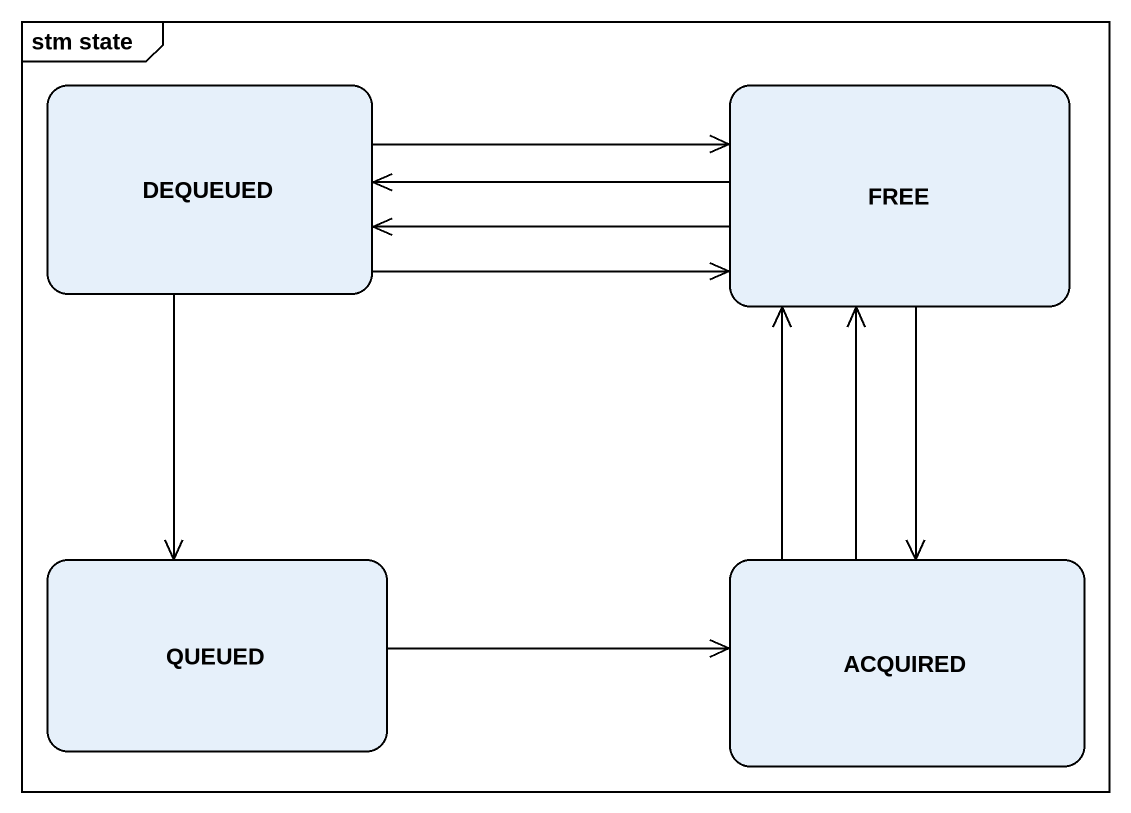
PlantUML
@startuml
mainframe stm state
hide empty description
state DEQUEUED
state FREE
state QUEUED
state ACQUIRED
DEQUEUED -right-> FREE
DEQUEUED -right-> FREE
DEQUEUED --> QUEUED
FREE -left-> DEQUEUED
FREE -left-> DEQUEUED
FREE --> ACQUIRED
QUEUED -right-> ACQUIRED
ACQUIRED -up-> FREE
ACQUIRED -up-> FREE
@enduml
